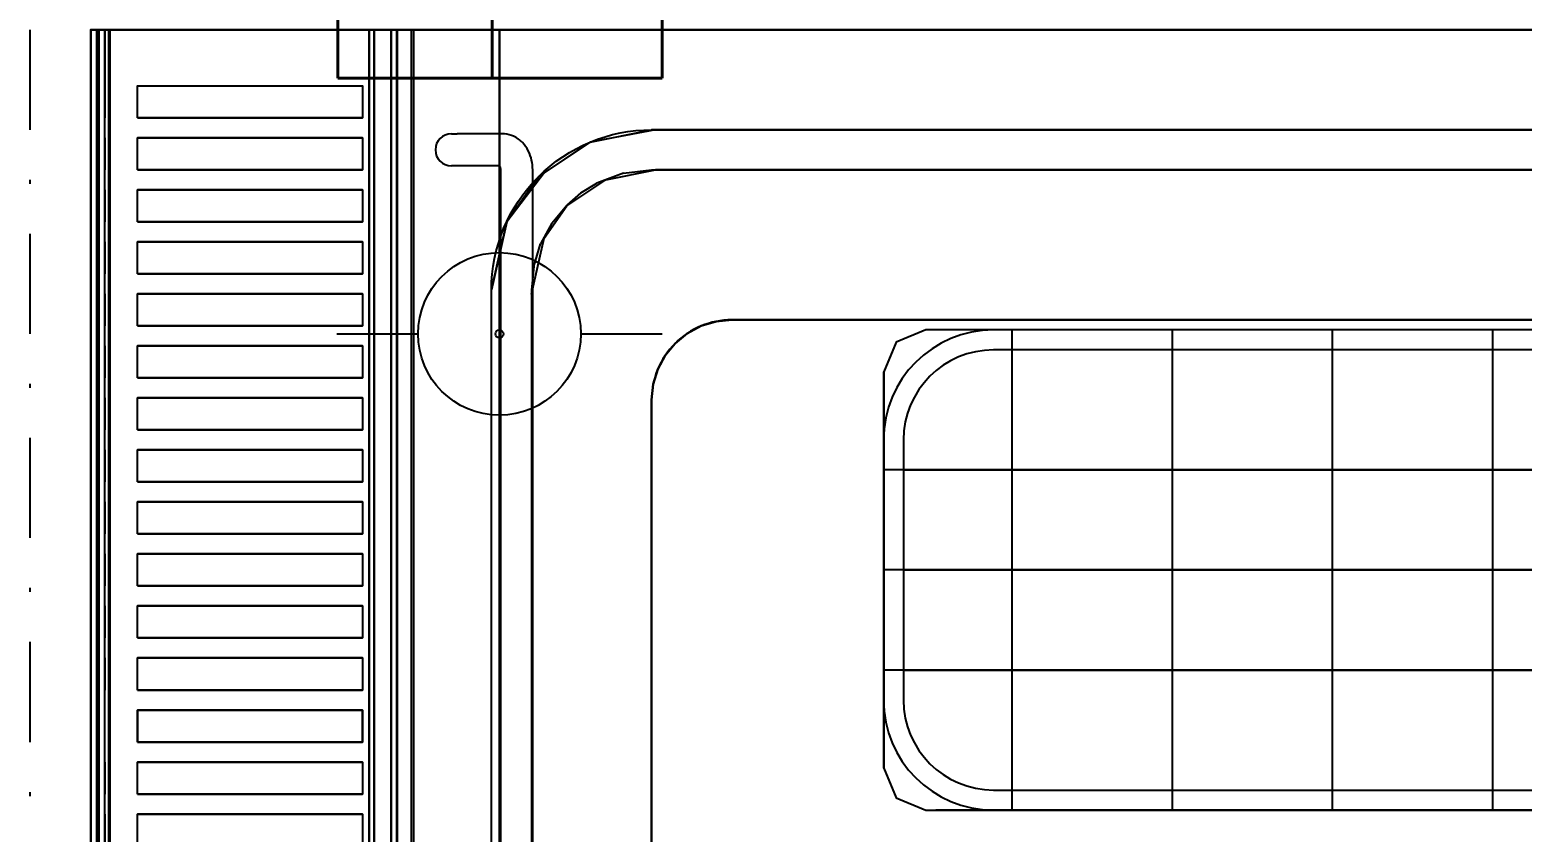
# Model space of a CAD drawing. Header units: millimetres. Extents: x 38967 to 51721, y 49836 to 53207.
# Drawn here: x 42049.88 to 42087.14, y 52566.79 to 52586.84 of the extents above; entities that cross this region are included whole.
import ezdxf

# ---------------------------------------------------------------- set-up
doc = ezdxf.new("R2010")
doc.units = ezdxf.units.MM
doc.header["$LTSCALE"] = 5
doc.linetypes.add('TRATTO-PUNTO', pattern=[1, 0.5, -0.25, 0, -0.25])
for name, color, linetype in [('200-EquipBorder-2d', 9, 'Continuous'), ('200-EquipInternal-2d', 252, 'Continuous'), ('200-EquipSteel-3d', 9, 'Continuous'), ('250-ele-2d', 20, 'Continuous')]:
    doc.layers.add(name, color=color, linetype=linetype)
doc.layers.add('200-InsPoint-3D', color=3, linetype='Continuous', plot=False)
doc.styles.add('SIMPLEX', font='simplex')

# ---------------------------------------------------------------- blocks, each defined once
blk = doc.blocks.new('ELECTROLUX-MC7-BODY400X250')
at = {"layer": '200-EquipBorder-2d'}
for p, q in [((0, 0), (400, 0)), ((400, 0), (400, -655))]:
    blk.add_line(p, q, dxfattribs=at)
at = {"layer": '200-EquipInternal-2d'}
blk.add_line((0, -80), (400, -80), dxfattribs=at)
at = {"layer": '200-EquipSteel-3d'}
for points, invisible_edges in [([(0, -0.34, 912.22), (0, 0, 910.5), (400, 0, 910.5), (400, -0.34, 912.22)], 8), ([(0, 0, 902.7), (0, -0.13, 901.81), (400, -0.13, 901.81), (400, 0, 902.7)], 2), ([(0, -0.13, 901.81), (0, -0.54, 901.01), (400, -0.54, 901.01), (400, -0.13, 901.81)], 10), ([(0, -1.32, 913.68), (0, -0.34, 912.22), (400, -0.34, 912.22), (400, -1.32, 913.68)], 10), ([(0, -0.54, 901.01), (0, -1.19, 900.39), (400, -1.19, 900.39), (400, -0.54, 901.01)], 10), ([(0, -1.19, 900.39), (0, -2, 900), (400, -2, 900), (400, -1.19, 900.39)], 8), ([(0, -2.78, 914.66), (0, -1.32, 913.68), (400, -1.32, 913.68), (400, -2.78, 914.66)], 10), ([(0, -4.5, 915), (0, -2.78, 914.66), (400, -2.78, 914.66), (400, -4.5, 915)], 2), ([(400, -655, 650), (400, -102, 724), (400, -2, 900), (400, -655, 900)], 3), ([(400, -2, 900), (400, -2, 724), (400, -102, 724)], 8), ([(0, -71.6, 914.58), (0, -69.5, 915), (400, -69.5, 915), (400, -71.6, 914.58)], 8), ([(0, -73.39, 913.39), (0, -71.6, 914.58), (400, -71.6, 914.58), (400, -73.39, 913.39)], 10), ([(0, -74.58, 911.6), (0, -73.39, 913.39), (400, -73.39, 913.39), (400, -74.58, 911.6)], 10), ([(0, -75, 909.5), (0, -74.58, 911.6), (400, -74.58, 911.6), (400, -75, 909.5)], 2), ([(0, -75.45, 903.59), (0, -75, 905.7), (400, -75, 905.7), (400, -75.45, 903.59)], 8), ([(0, -76.64, 901.78), (0, -75.45, 903.59), (400, -75.45, 903.59), (400, -76.64, 901.78)], 10), ([(0, -78.4, 900.53), (0, -76.64, 901.78), (400, -76.64, 901.78), (400, -78.4, 900.53)], 10), ([(0, -80.5, 900), (0, -78.4, 900.53), (400, -78.4, 900.53), (400, -80.5, 900)], 2), ([(400, -102, 724), (400, -655, 650), (400, -102, 650)], 1)]:
    blk.add_3dface(points, dxfattribs=dict(at, invisible_edges=invisible_edges))
for points in [[(0, 0, 910.5), (0, 0, 902.7), (400, 0, 902.7), (400, 0, 910.5)], [(0, -2, 724), (0, -2, 900), (400, -2, 900), (400, -2, 724)], [(0, -2, 724), (0, -102, 724), (400, -102, 724), (400, -2, 724)], [(0, -69.5, 915), (0, -4.5, 915), (400, -4.5, 915), (400, -69.5, 915)], [(0, -75, 905.7), (0, -75, 909.5), (400, -75, 909.5), (400, -75, 905.7)], [(0, -655, 650), (0, -102, 650), (400, -102, 650), (400, -655, 650)], [(0, -102, 650), (400, -102, 650), (400, -102, 724), (0, -102, 724)]]:
    blk.add_3dface(points, dxfattribs=at)
at = {"layer": '200-InsPoint-3D'}
blk.add_point((400, 0), dxfattribs=at)
blk = doc.blocks.new('ELECTROLUX-MC-CAMINO400')
at = {"layer": '200-EquipInternal-2d'}
for points in [[(0, -0.21), (400, -0.21), (400, -75.21), (0, -75.21)], [(196, -10.37), (204, -10.37), (204, -66.52), (196, -66.52)], [(209, -10.37), (217, -10.37), (217, -66.52), (209, -66.52)], [(222, -10.37), (230, -10.37), (230, -66.52), (222, -66.52)], [(235, -10.37), (243, -10.37), (243, -66.52), (235, -66.52)], [(248, -10.37), (256, -10.37), (256, -66.52), (248, -66.52)], [(261, -10.37), (269, -10.37), (269, -66.52), (261, -66.52)], [(274, -10.37), (282, -10.37), (282, -66.52), (274, -66.52)], [(287, -10.37), (295, -10.37), (295, -66.52), (287, -66.52)], [(300, -10.37), (308, -10.37), (308, -66.52), (300, -66.52)], [(313, -10.37), (321, -10.37), (321, -66.52), (313, -66.52)], [(326, -10.37), (334, -10.37), (334, -66.52), (326, -66.52)], [(339, -10.37), (347, -10.37), (347, -66.52), (339, -66.52)], [(352, -10.37), (360, -10.37), (360, -66.52), (352, -66.52)], [(365, -10.37), (373, -10.37), (373, -66.52), (365, -66.52)], [(378, -10.37), (386, -10.37), (386, -66.52), (378, -66.52)]]:
    blk.add_lwpolyline(points, close=True, dxfattribs=at)
at = {"layer": '200-EquipSteel-3d'}
for points in [[(0, -0.21, 917.01), (0, -0.21, 956), (400, -0.21, 956), (400, -0.21, 917.01)], [(0, -69.44, 915), (0, -3.39, 915), (400, -3.39, 915), (400, -69.44, 915)]]:
    blk.add_3dface(points, dxfattribs=at)
for points, invisible_edges in [([(0, -0.21, 956), (0, -0.36, 956.76), (400, -0.36, 956.76), (400, -0.21, 956)], 2), ([(0, -0.25, 916.62), (0, -0.21, 917.01), (400, -0.21, 917.01), (400, -0.25, 916.62)], 8), ([(0, -0.37, 916.23), (0, -0.25, 916.62), (400, -0.25, 916.62), (400, -0.37, 916.23)], 10), ([(0, -0.36, 956.76), (0, -0.78, 957.41), (400, -0.78, 957.41), (400, -0.36, 956.76)], 10), ([(0, -0.56, 915.88), (0, -0.37, 916.23), (400, -0.37, 916.23), (400, -0.56, 915.88)], 10), ([(0, -0.82, 915.58), (0, -0.56, 915.88), (400, -0.56, 915.88), (400, -0.82, 915.58)], 10), ([(0, -0.78, 957.41), (0, -1.43, 957.84), (400, -1.43, 957.84), (400, -0.78, 957.41)], 10), ([(0, -1.41, 915.27), (0, -0.82, 915.58), (400, -0.82, 915.58), (400, -1.41, 915.27)], 10), ([(0, -2.05, 915.07), (0, -1.41, 915.27), (400, -1.41, 915.27), (400, -2.05, 915.07)], 10), ([(0, -1.43, 957.84), (0, -2.19, 958), (400, -2.19, 958), (400, -1.43, 957.84)], 8), ([(0, -2.72, 914.98), (0, -2.05, 915.07), (400, -2.05, 915.07), (400, -2.72, 914.98)], 10), ([(0, -3.39, 915), (0, -2.72, 914.98), (400, -2.72, 914.98), (400, -3.39, 915)], 2), ([(196, -10.37, 957.76), (204, -10.37, 957.76), (204, -2.19, 958), (196, -2.19, 958)], 10), ([(204, -2.19, 958), (209, -2.19, 958), (209, -10.37, 957.76), (204, -10.37, 957.76)], 14), ([(209, -10.37, 957.76), (217, -10.37, 957.76), (217, -2.19, 958), (209, -2.19, 958)], 10), ([(217, -2.19, 958), (222, -2.19, 958), (222, -10.37, 957.76), (217, -10.37, 957.76)], 14), ([(230, -10.37, 957.76), (222, -10.37, 957.76), (222, -2.19, 958), (230, -2.19, 958)], 10), ([(230, -2.19, 958), (235, -2.19, 958), (235, -10.37, 957.76), (230, -10.37, 957.76)], 14), ([(235, -10.37, 957.76), (243, -10.37, 957.76), (243, -2.19, 958), (235, -2.19, 958)], 10), ([(243, -2.19, 958), (248, -2.19, 958), (248, -10.37, 957.76), (243, -10.37, 957.76)], 14), ([(248, -10.37, 957.76), (256, -10.37, 957.76), (256, -2.19, 958), (248, -2.19, 958)], 10), ([(256, -2.19, 958), (261, -2.19, 958), (261, -10.37, 957.76), (256, -10.37, 957.76)], 14), ([(261, -10.37, 957.76), (269, -10.37, 957.76), (269, -2.19, 958), (261, -2.19, 958)], 10), ([(269, -2.19, 958), (274, -2.19, 958), (274, -10.37, 957.76), (269, -10.37, 957.76)], 14), ([(274, -10.37, 957.76), (282, -10.37, 957.76), (282, -2.19, 958), (274, -2.19, 958)], 10), ([(282, -2.19, 958), (287, -2.19, 958), (287, -10.37, 957.76), (282, -10.37, 957.76)], 14), ([(287, -10.37, 957.76), (295, -10.37, 957.76), (295, -2.19, 958), (287, -2.19, 958)], 10), ([(295, -2.19, 958), (300, -2.19, 958), (300, -10.37, 957.76), (295, -10.37, 957.76)], 14), ([(300, -10.37, 957.76), (308, -10.37, 957.76), (308, -2.19, 958), (300, -2.19, 958)], 10), ([(308, -2.19, 958), (313, -2.19, 958), (313, -10.37, 957.76), (308, -10.37, 957.76)], 14), ([(313, -10.37, 957.76), (321, -10.37, 957.76), (321, -2.19, 958), (313, -2.19, 958)], 10), ([(321, -2.19, 958), (326, -2.19, 958), (326, -10.37, 957.76), (321, -10.37, 957.76)], 14), ([(326, -10.37, 957.76), (334, -10.37, 957.76), (334, -2.19, 958), (326, -2.19, 958)], 10), ([(334, -2.19, 958), (339, -2.19, 958), (339, -10.37, 957.76), (334, -10.37, 957.76)], 14), ([(339, -10.37, 957.76), (347, -10.37, 957.76), (347, -2.19, 958), (339, -2.19, 958)], 10), ([(347, -2.19, 958), (352, -2.19, 958), (352, -10.37, 957.76), (347, -10.37, 957.76)], 14), ([(352, -10.37, 957.76), (360, -10.37, 957.76), (360, -2.19, 958), (352, -2.19, 958)], 10), ([(360, -2.19, 958), (365, -2.19, 958), (365, -10.37, 957.76), (360, -10.37, 957.76)], 14), ([(365, -10.37, 957.76), (373, -10.37, 957.76), (373, -2.19, 958), (365, -2.19, 958)], 10), ([(373, -2.19, 958), (378, -2.19, 958), (378, -10.37, 957.76), (373, -10.37, 957.76)], 14), ([(378, -10.37, 957.76), (386, -10.37, 957.76), (386, -2.19, 958), (378, -2.19, 958)], 10), ([(400, -10.37, 957.76), (400, -2.19, 958), (386, -2.19, 958), (386, -10.37, 957.76)], 12), ([(204, -17.47, 956.91), (204, -10.37, 957.76), (209, -10.37, 957.76), (209, -17.47, 956.91)], 10), ([(217, -17.47, 956.91), (217, -10.37, 957.76), (222, -10.37, 957.76), (222, -17.47, 956.91)], 10), ([(230, -17.47, 956.91), (230, -10.37, 957.76), (235, -10.37, 957.76), (235, -17.47, 956.91)], 10), ([(243, -17.47, 956.91), (243, -10.37, 957.76), (248, -10.37, 957.76), (248, -17.47, 956.91)], 10), ([(256, -17.47, 956.91), (256, -10.37, 957.76), (261, -10.37, 957.76), (261, -17.47, 956.91)], 10), ([(269, -17.47, 956.91), (269, -10.37, 957.76), (274, -10.37, 957.76), (274, -17.47, 956.91)], 10), ([(282, -17.47, 956.91), (282, -10.37, 957.76), (287, -10.37, 957.76), (287, -17.47, 956.91)], 10), ([(295, -17.47, 956.91), (295, -10.37, 957.76), (300, -10.37, 957.76), (300, -17.47, 956.91)], 10), ([(308, -17.47, 956.91), (308, -10.37, 957.76), (313, -10.37, 957.76), (313, -17.47, 956.91)], 10), ([(321, -17.47, 956.91), (321, -10.37, 957.76), (326, -10.37, 957.76), (326, -17.47, 956.91)], 10), ([(334, -17.47, 956.91), (334, -10.37, 957.76), (339, -10.37, 957.76), (339, -17.47, 956.91)], 10), ([(347, -17.47, 956.91), (347, -10.37, 957.76), (352, -10.37, 957.76), (352, -17.47, 956.91)], 10), ([(360, -17.47, 956.91), (360, -10.37, 957.76), (365, -10.37, 957.76), (365, -17.47, 956.91)], 10), ([(373, -17.47, 956.91), (373, -10.37, 957.76), (378, -10.37, 957.76), (378, -17.47, 956.91)], 10), ([(400, -17.47, 956.91), (400, -10.37, 957.76), (386, -10.37, 957.76), (386, -17.47, 956.91)], 10), ([(204, -24.48, 955.45), (204, -17.47, 956.91), (209, -17.47, 956.91), (209, -24.48, 955.45)], 10), ([(217, -24.48, 955.45), (217, -17.47, 956.91), (222, -17.47, 956.91), (222, -24.48, 955.45)], 10), ([(230, -24.48, 955.45), (230, -17.47, 956.91), (235, -17.47, 956.91), (235, -24.48, 955.45)], 10), ([(243, -24.48, 955.45), (243, -17.47, 956.91), (248, -17.47, 956.91), (248, -24.48, 955.45)], 10), ([(256, -24.48, 955.45), (256, -17.47, 956.91), (261, -17.47, 956.91), (261, -24.48, 955.45)], 10), ([(269, -24.48, 955.45), (269, -17.47, 956.91), (274, -17.47, 956.91), (274, -24.48, 955.45)], 10), ([(282, -24.48, 955.45), (282, -17.47, 956.91), (287, -17.47, 956.91), (287, -24.48, 955.45)], 10), ([(295, -24.48, 955.45), (295, -17.47, 956.91), (300, -17.47, 956.91), (300, -24.48, 955.45)], 10), ([(308, -24.48, 955.45), (308, -17.47, 956.91), (313, -17.47, 956.91), (313, -24.48, 955.45)], 10), ([(321, -24.48, 955.45), (321, -17.47, 956.91), (326, -17.47, 956.91), (326, -24.48, 955.45)], 10), ([(334, -24.48, 955.45), (334, -17.47, 956.91), (339, -17.47, 956.91), (339, -24.48, 955.45)], 10), ([(347, -24.48, 955.45), (347, -17.47, 956.91), (352, -17.47, 956.91), (352, -24.48, 955.45)], 10), ([(360, -24.48, 955.45), (360, -17.47, 956.91), (365, -17.47, 956.91), (365, -24.48, 955.45)], 10), ([(373, -24.48, 955.45), (373, -17.47, 956.91), (378, -17.47, 956.91), (378, -24.48, 955.45)], 10), ([(400, -24.48, 955.45), (400, -17.47, 956.91), (386, -17.47, 956.91), (386, -24.48, 955.45)], 10), ([(204, -31.33, 953.39), (204, -24.48, 955.45), (209, -24.48, 955.45), (209, -31.33, 953.39)], 10), ([(217, -31.33, 953.39), (217, -24.48, 955.45), (222, -24.48, 955.45), (222, -31.33, 953.39)], 10), ([(230, -31.33, 953.39), (230, -24.48, 955.45), (235, -24.48, 955.45), (235, -31.33, 953.39)], 10), ([(243, -31.33, 953.39), (243, -24.48, 955.45), (248, -24.48, 955.45), (248, -31.33, 953.39)], 10), ([(256, -31.33, 953.39), (256, -24.48, 955.45), (261, -24.48, 955.45), (261, -31.33, 953.39)], 10), ([(269, -31.33, 953.39), (269, -24.48, 955.45), (274, -24.48, 955.45), (274, -31.33, 953.39)], 10), ([(282, -31.33, 953.39), (282, -24.48, 955.45), (287, -24.48, 955.45), (287, -31.33, 953.39)], 10), ([(295, -31.33, 953.39), (295, -24.48, 955.45), (300, -24.48, 955.45), (300, -31.33, 953.39)], 10), ([(308, -31.33, 953.39), (308, -24.48, 955.45), (313, -24.48, 955.45), (313, -31.33, 953.39)], 10), ([(321, -31.33, 953.39), (321, -24.48, 955.45), (326, -24.48, 955.45), (326, -31.33, 953.39)], 10), ([(334, -31.33, 953.39), (334, -24.48, 955.45), (339, -24.48, 955.45), (339, -31.33, 953.39)], 10), ([(347, -31.33, 953.39), (347, -24.48, 955.45), (352, -24.48, 955.45), (352, -31.33, 953.39)], 10), ([(360, -31.33, 953.39), (360, -24.48, 955.45), (365, -24.48, 955.45), (365, -31.33, 953.39)], 10), ([(373, -31.33, 953.39), (373, -24.48, 955.45), (378, -24.48, 955.45), (378, -31.33, 953.39)], 10), ([(400, -31.33, 953.39), (400, -24.48, 955.45), (386, -24.48, 955.45), (386, -31.33, 953.39)], 10), ([(204, -37.98, 950.75), (204, -31.33, 953.39), (209, -31.33, 953.39), (209, -37.98, 950.75)], 10), ([(217, -37.98, 950.75), (217, -31.33, 953.39), (222, -31.33, 953.39), (222, -37.98, 950.75)], 10), ([(230, -37.98, 950.75), (230, -31.33, 953.39), (235, -31.33, 953.39), (235, -37.98, 950.75)], 10), ([(243, -37.98, 950.75), (243, -31.33, 953.39), (248, -31.33, 953.39), (248, -37.98, 950.75)], 10), ([(256, -37.98, 950.75), (256, -31.33, 953.39), (261, -31.33, 953.39), (261, -37.98, 950.75)], 10), ([(269, -37.98, 950.75), (269, -31.33, 953.39), (274, -31.33, 953.39), (274, -37.98, 950.75)], 10), ([(282, -37.98, 950.75), (282, -31.33, 953.39), (287, -31.33, 953.39), (287, -37.98, 950.75)], 10), ([(295, -37.98, 950.75), (295, -31.33, 953.39), (300, -31.33, 953.39), (300, -37.98, 950.75)], 10), ([(308, -37.98, 950.75), (308, -31.33, 953.39), (313, -31.33, 953.39), (313, -37.98, 950.75)], 10), ([(321, -37.98, 950.75), (321, -31.33, 953.39), (326, -31.33, 953.39), (326, -37.98, 950.75)], 10), ([(334, -37.98, 950.75), (334, -31.33, 953.39), (339, -31.33, 953.39), (339, -37.98, 950.75)], 10), ([(347, -37.98, 950.75), (347, -31.33, 953.39), (352, -31.33, 953.39), (352, -37.98, 950.75)], 10), ([(360, -37.98, 950.75), (360, -31.33, 953.39), (365, -31.33, 953.39), (365, -37.98, 950.75)], 10), ([(373, -37.98, 950.75), (373, -31.33, 953.39), (378, -31.33, 953.39), (378, -37.98, 950.75)], 10), ([(400, -37.98, 950.75), (400, -31.33, 953.39), (386, -31.33, 953.39), (386, -37.98, 950.75)], 10), ([(204, -44.37, 947.54), (204, -37.98, 950.75), (209, -37.98, 950.75), (209, -44.37, 947.54)], 10), ([(217, -44.37, 947.54), (217, -37.98, 950.75), (222, -37.98, 950.75), (222, -44.37, 947.54)], 10), ([(230, -44.37, 947.54), (230, -37.98, 950.75), (235, -37.98, 950.75), (235, -44.37, 947.54)], 10), ([(243, -44.37, 947.54), (243, -37.98, 950.75), (248, -37.98, 950.75), (248, -44.37, 947.54)], 10), ([(256, -44.37, 947.54), (256, -37.98, 950.75), (261, -37.98, 950.75), (261, -44.37, 947.54)], 10), ([(269, -44.37, 947.54), (269, -37.98, 950.75), (274, -37.98, 950.75), (274, -44.37, 947.54)], 10), ([(282, -44.37, 947.54), (282, -37.98, 950.75), (287, -37.98, 950.75), (287, -44.37, 947.54)], 10), ([(295, -44.37, 947.54), (295, -37.98, 950.75), (300, -37.98, 950.75), (300, -44.37, 947.54)], 10), ([(308, -44.37, 947.54), (308, -37.98, 950.75), (313, -37.98, 950.75), (313, -44.37, 947.54)], 10), ([(321, -44.37, 947.54), (321, -37.98, 950.75), (326, -37.98, 950.75), (326, -44.37, 947.54)], 10), ([(334, -44.37, 947.54), (334, -37.98, 950.75), (339, -37.98, 950.75), (339, -44.37, 947.54)], 10), ([(347, -44.37, 947.54), (347, -37.98, 950.75), (352, -37.98, 950.75), (352, -44.37, 947.54)], 10), ([(360, -44.37, 947.54), (360, -37.98, 950.75), (365, -37.98, 950.75), (365, -44.37, 947.54)], 10), ([(373, -44.37, 947.54), (373, -37.98, 950.75), (378, -37.98, 950.75), (378, -44.37, 947.54)], 10), ([(400, -44.37, 947.54), (400, -37.98, 950.75), (386, -37.98, 950.75), (386, -44.37, 947.54)], 10), ([(204, -50.47, 943.8), (204, -44.37, 947.54), (209, -44.37, 947.54), (209, -50.47, 943.8)], 10), ([(217, -50.47, 943.8), (217, -44.37, 947.54), (222, -44.37, 947.54), (222, -50.47, 943.8)], 10), ([(230, -50.47, 943.8), (230, -44.37, 947.54), (235, -44.37, 947.54), (235, -50.47, 943.8)], 10), ([(243, -50.47, 943.8), (243, -44.37, 947.54), (248, -44.37, 947.54), (248, -50.47, 943.8)], 10), ([(256, -50.47, 943.8), (256, -44.37, 947.54), (261, -44.37, 947.54), (261, -50.47, 943.8)], 10), ([(269, -50.47, 943.8), (269, -44.37, 947.54), (274, -44.37, 947.54), (274, -50.47, 943.8)], 10), ([(282, -50.47, 943.8), (282, -44.37, 947.54), (287, -44.37, 947.54), (287, -50.47, 943.8)], 10), ([(295, -50.47, 943.8), (295, -44.37, 947.54), (300, -44.37, 947.54), (300, -50.47, 943.8)], 10), ([(308, -50.47, 943.8), (308, -44.37, 947.54), (313, -44.37, 947.54), (313, -50.47, 943.8)], 10), ([(321, -50.47, 943.8), (321, -44.37, 947.54), (326, -44.37, 947.54), (326, -50.47, 943.8)], 10), ([(334, -50.47, 943.8), (334, -44.37, 947.54), (339, -44.37, 947.54), (339, -50.47, 943.8)], 10), ([(347, -50.47, 943.8), (347, -44.37, 947.54), (352, -44.37, 947.54), (352, -50.47, 943.8)], 10), ([(360, -50.47, 943.8), (360, -44.37, 947.54), (365, -44.37, 947.54), (365, -50.47, 943.8)], 10), ([(373, -50.47, 943.8), (373, -44.37, 947.54), (378, -44.37, 947.54), (378, -50.47, 943.8)], 10), ([(400, -50.47, 943.8), (400, -44.37, 947.54), (386, -44.37, 947.54), (386, -50.47, 943.8)], 10), ([(204, -56.22, 939.54), (204, -50.47, 943.8), (209, -50.47, 943.8), (209, -56.22, 939.54)], 10), ([(217, -56.22, 939.54), (217, -50.47, 943.8), (222, -50.47, 943.8), (222, -56.22, 939.54)], 10), ([(230, -56.22, 939.54), (230, -50.47, 943.8), (235, -50.47, 943.8), (235, -56.22, 939.54)], 10), ([(243, -56.22, 939.54), (243, -50.47, 943.8), (248, -50.47, 943.8), (248, -56.22, 939.54)], 10), ([(256, -56.22, 939.54), (256, -50.47, 943.8), (261, -50.47, 943.8), (261, -56.22, 939.54)], 10), ([(269, -56.22, 939.54), (269, -50.47, 943.8), (274, -50.47, 943.8), (274, -56.22, 939.54)], 10), ([(282, -56.22, 939.54), (282, -50.47, 943.8), (287, -50.47, 943.8), (287, -56.22, 939.54)], 10), ([(295, -56.22, 939.54), (295, -50.47, 943.8), (300, -50.47, 943.8), (300, -56.22, 939.54)], 10), ([(308, -56.22, 939.54), (308, -50.47, 943.8), (313, -50.47, 943.8), (313, -56.22, 939.54)], 10), ([(321, -56.22, 939.54), (321, -50.47, 943.8), (326, -50.47, 943.8), (326, -56.22, 939.54)], 10), ([(334, -56.22, 939.54), (334, -50.47, 943.8), (339, -50.47, 943.8), (339, -56.22, 939.54)], 10), ([(347, -56.22, 939.54), (347, -50.47, 943.8), (352, -50.47, 943.8), (352, -56.22, 939.54)], 10), ([(360, -56.22, 939.54), (360, -50.47, 943.8), (365, -50.47, 943.8), (365, -56.22, 939.54)], 10), ([(373, -56.22, 939.54), (373, -50.47, 943.8), (378, -50.47, 943.8), (378, -56.22, 939.54)], 10), ([(400, -56.22, 939.54), (400, -50.47, 943.8), (386, -50.47, 943.8), (386, -56.22, 939.54)], 10), ([(204, -61.59, 934.81), (204, -56.22, 939.54), (209, -56.22, 939.54), (209, -61.59, 934.81)], 10), ([(217, -61.59, 934.81), (217, -56.22, 939.54), (222, -56.22, 939.54), (222, -61.59, 934.81)], 10), ([(230, -61.59, 934.81), (230, -56.22, 939.54), (235, -56.22, 939.54), (235, -61.59, 934.81)], 10), ([(243, -61.59, 934.81), (243, -56.22, 939.54), (248, -56.22, 939.54), (248, -61.59, 934.81)], 10), ([(256, -61.59, 934.81), (256, -56.22, 939.54), (261, -56.22, 939.54), (261, -61.59, 934.81)], 10), ([(269, -61.59, 934.81), (269, -56.22, 939.54), (274, -56.22, 939.54), (274, -61.59, 934.81)], 10), ([(282, -61.59, 934.81), (282, -56.22, 939.54), (287, -56.22, 939.54), (287, -61.59, 934.81)], 10), ([(295, -61.59, 934.81), (295, -56.22, 939.54), (300, -56.22, 939.54), (300, -61.59, 934.81)], 10), ([(308, -61.59, 934.81), (308, -56.22, 939.54), (313, -56.22, 939.54), (313, -61.59, 934.81)], 10), ([(321, -61.59, 934.81), (321, -56.22, 939.54), (326, -56.22, 939.54), (326, -61.59, 934.81)], 10), ([(334, -61.59, 934.81), (334, -56.22, 939.54), (339, -56.22, 939.54), (339, -61.59, 934.81)], 10), ([(347, -61.59, 934.81), (347, -56.22, 939.54), (352, -56.22, 939.54), (352, -61.59, 934.81)], 10), ([(360, -61.59, 934.81), (360, -56.22, 939.54), (365, -56.22, 939.54), (365, -61.59, 934.81)], 10), ([(373, -61.59, 934.81), (373, -56.22, 939.54), (378, -56.22, 939.54), (378, -61.59, 934.81)], 10), ([(400, -61.59, 934.81), (400, -56.22, 939.54), (386, -56.22, 939.54), (386, -61.59, 934.81)], 10), ([(204, -66.52, 929.63), (204, -61.59, 934.81), (209, -61.59, 934.81), (209, -66.52, 929.63)], 10), ([(217, -66.52, 929.63), (217, -61.59, 934.81), (222, -61.59, 934.81), (222, -66.52, 929.63)], 10), ([(230, -66.52, 929.63), (230, -61.59, 934.81), (235, -61.59, 934.81), (235, -66.52, 929.63)], 10), ([(243, -66.52, 929.63), (243, -61.59, 934.81), (248, -61.59, 934.81), (248, -66.52, 929.63)], 10), ([(256, -66.52, 929.63), (256, -61.59, 934.81), (261, -61.59, 934.81), (261, -66.52, 929.63)], 10), ([(269, -66.52, 929.63), (269, -61.59, 934.81), (274, -61.59, 934.81), (274, -66.52, 929.63)], 10), ([(282, -66.52, 929.63), (282, -61.59, 934.81), (287, -61.59, 934.81), (287, -66.52, 929.63)], 10), ([(295, -66.52, 929.63), (295, -61.59, 934.81), (300, -61.59, 934.81), (300, -66.52, 929.63)], 10), ([(308, -66.52, 929.63), (308, -61.59, 934.81), (313, -61.59, 934.81), (313, -66.52, 929.63)], 10), ([(321, -66.52, 929.63), (321, -61.59, 934.81), (326, -61.59, 934.81), (326, -66.52, 929.63)], 10), ([(334, -66.52, 929.63), (334, -61.59, 934.81), (339, -61.59, 934.81), (339, -66.52, 929.63)], 10), ([(347, -66.52, 929.63), (347, -61.59, 934.81), (352, -61.59, 934.81), (352, -66.52, 929.63)], 10), ([(360, -66.52, 929.63), (360, -61.59, 934.81), (365, -61.59, 934.81), (365, -66.52, 929.63)], 10), ([(373, -66.52, 929.63), (373, -61.59, 934.81), (378, -61.59, 934.81), (378, -66.52, 929.63)], 10), ([(400, -66.52, 929.63), (400, -61.59, 934.81), (386, -61.59, 934.81), (386, -66.52, 929.63)], 10), ([(196, -71, 924.05), (204, -71, 924.05), (204, -66.52, 929.63), (196, -66.52, 929.63)], 11), ([(204, -71, 924.05), (209, -71, 924.05), (209, -66.52, 929.63), (204, -66.52, 929.63)], 15), ([(209, -71, 924.05), (217, -71, 924.05), (217, -66.52, 929.63), (209, -66.52, 929.63)], 11), ([(217, -71, 924.05), (222, -71, 924.05), (222, -66.52, 929.63), (217, -66.52, 929.63)], 15), ([(230, -71, 924.05), (222, -71, 924.05), (222, -66.52, 929.63), (230, -66.52, 929.63)], 11), ([(230, -71, 924.05), (235, -71, 924.05), (235, -66.52, 929.63), (230, -66.52, 929.63)], 15), ([(235, -71, 924.05), (243, -71, 924.05), (243, -66.52, 929.63), (235, -66.52, 929.63)], 11), ([(243, -71, 924.05), (248, -71, 924.05), (248, -66.52, 929.63), (243, -66.52, 929.63)], 15), ([(248, -71, 924.05), (256, -71, 924.05), (256, -66.52, 929.63), (248, -66.52, 929.63)], 11), ([(256, -71, 924.05), (261, -71, 924.05), (261, -66.52, 929.63), (256, -66.52, 929.63)], 15), ([(261, -71, 924.05), (269, -71, 924.05), (269, -66.52, 929.63), (261, -66.52, 929.63)], 11), ([(269, -71, 924.05), (274, -71, 924.05), (274, -66.52, 929.63), (269, -66.52, 929.63)], 15), ([(274, -71, 924.05), (282, -71, 924.05), (282, -66.52, 929.63), (274, -66.52, 929.63)], 11), ([(282, -71, 924.05), (287, -71, 924.05), (287, -66.52, 929.63), (282, -66.52, 929.63)], 15), ([(287, -71, 924.05), (295, -71, 924.05), (295, -66.52, 929.63), (287, -66.52, 929.63)], 11), ([(295, -71, 924.05), (300, -71, 924.05), (300, -66.52, 929.63), (295, -66.52, 929.63)], 15), ([(300, -71, 924.05), (308, -71, 924.05), (308, -66.52, 929.63), (300, -66.52, 929.63)], 11), ([(308, -71, 924.05), (313, -71, 924.05), (313, -66.52, 929.63), (308, -66.52, 929.63)], 15), ([(313, -71, 924.05), (321, -71, 924.05), (321, -66.52, 929.63), (313, -66.52, 929.63)], 11), ([(321, -71, 924.05), (326, -71, 924.05), (326, -66.52, 929.63), (321, -66.52, 929.63)], 15), ([(326, -71, 924.05), (334, -71, 924.05), (334, -66.52, 929.63), (326, -66.52, 929.63)], 11), ([(334, -71, 924.05), (339, -71, 924.05), (339, -66.52, 929.63), (334, -66.52, 929.63)], 15), ([(339, -71, 924.05), (347, -71, 924.05), (347, -66.52, 929.63), (339, -66.52, 929.63)], 11), ([(347, -71, 924.05), (352, -71, 924.05), (352, -66.52, 929.63), (347, -66.52, 929.63)], 15), ([(352, -71, 924.05), (360, -71, 924.05), (360, -66.52, 929.63), (352, -66.52, 929.63)], 11), ([(360, -71, 924.05), (365, -71, 924.05), (365, -66.52, 929.63), (360, -66.52, 929.63)], 15), ([(365, -71, 924.05), (373, -71, 924.05), (373, -66.52, 929.63), (365, -66.52, 929.63)], 11), ([(373, -71, 924.05), (378, -71, 924.05), (378, -66.52, 929.63), (373, -66.52, 929.63)], 15), ([(378, -71, 924.05), (386, -71, 924.05), (386, -66.52, 929.63), (378, -66.52, 929.63)], 11), ([(400, -71, 924.05), (400, -66.52, 929.63), (386, -66.52, 929.63), (386, -71, 924.05)], 14), ([(0, -70.76, 915.05), (0, -69.44, 915), (400, -69.44, 915), (400, -70.76, 915.05)], 8), ([(0, -72.06, 915.25), (0, -70.76, 915.05), (400, -70.76, 915.05), (400, -72.06, 915.25)], 10), ([(0, -74.97, 918.1), (0, -71, 924.05), (400, -71, 924.05), (400, -74.97, 918.1)], 2), ([(0, -73.33, 915.6), (0, -72.06, 915.25), (400, -72.06, 915.25), (400, -73.33, 915.6)], 10), ([(0, -74.56, 916.08), (0, -73.33, 915.6), (400, -73.33, 915.6), (400, -74.56, 916.08)], 10), ([(0, -74.96, 916.48), (0, -74.56, 916.08), (400, -74.56, 916.08), (400, -74.96, 916.48)], 10), ([(0, -75.18, 917), (0, -74.96, 916.48), (400, -74.96, 916.48), (400, -75.18, 917)], 10), ([(0, -74.97, 918.1), (0, -75.18, 917.57), (400, -75.18, 917.57), (400, -74.97, 918.1)], 2), ([(0, -75.18, 917.57), (0, -75.18, 917), (400, -75.18, 917), (400, -75.18, 917.57)], 10)]:
    blk.add_3dface(points, dxfattribs=dict(at, invisible_edges=invisible_edges))
blk = doc.blocks.new('ELECTROLUX-MC7-FRYTOP2-400')
at = {"layer": '200-EquipInternal-2d'}
for p, q in [((366, -91.46), (366, -90)), ((366, -102.13), (366, -91.46)), ((374, -90), (374, -91.46)), ((374, -102.78), (374, -91.46)), ((35, -102.31), (365, -102.31)), ((35, -110.31), (365, -110.31)), ((240, -202.89), (240, -458.95)), ((265, -202.89), (265, -458.95)), ((290, -202.89), (290, -458.66)), ((320, -229.96), (210, -229.96)), ((320, -269.96), (210, -269.96)), ((320, -309.96), (210, -309.96)), ((320, -349.96), (210, -349.96))]:
    blk.add_line(p, q, dxfattribs=at)
at = {"layer": '200-EquipInternal-2d', "linetype": 'Continuous'}
for p, q in [((297.5, -197.89), (232.5, -197.89)), ((297.5, -202.89), (232.5, -202.89)), ((205, -225.39), (205, -436.45)), ((210, -225.39), (210, -436.45)), ((320, -436.45), (320, -225.39)), ((325, -436.45), (325, -225.39))]:
    blk.add_line(p, q, dxfattribs=at)
at = {"layer": '200-EquipInternal-2d'}
for points in [[(375, -140), (375, -565, -0.414214), (335, -605), (65, -605, -0.414214), (25, -565), (25, -140, -0.414214), (65, -100), (335, -100, -0.414214)], [(92.5, -520), (307.5, -520, 0.414214), (327.5, -500), (327.5, -160, 0.414214), (307.5, -140), (92.5, -140, 0.414214), (72.5, -160), (72.5, -500, 0.414214)]]:
    blk.add_lwpolyline(points, format="xyb", close=True, dxfattribs=at)
blk.add_arc((370, -90), 4, 0, 180, dxfattribs=at)
at = {"layer": '200-EquipInternal-2d', "linetype": 'Continuous'}
for centre, radius, start, end in [((232.5, -225.39), 27.5, 90, 180), ((297.5, -225.39), 27.5, 0, 90), ((232.5, -225.39), 22.5, 90, 180), ((297.5, -225.39), 22.5, 0, 90)]:
    blk.add_arc(centre, radius, start, end, dxfattribs=at)
at = {"layer": '200-EquipInternal-2d'}
for start_param, end_param in [(0, 0.00009), (3.141503, 3.141548)]:
    blk.add_ellipse((370, -91.46), major_axis=(-4, 0), ratio=0.707107, start_param=start_param, end_param=end_param, dxfattribs=at)
for points, knots in [([(365, -102.31), (365.13, -102.31), (365.26, -102.31), (365.51, -102.27), (365.63, -102.25), (365.83, -102.2), (365.92, -102.16), (366, -102.13)], [4.712389, 4.712389, 4.712389, 4.712389, 4.8926684, 4.8926684, 5.0712084, 5.0712084, 5.2449441, 5.2449441, 5.2449441, 5.2449441]), ([(365, -110.31), (365.82, -110.31), (366.64, -110.22), (368.24, -109.86), (369.02, -109.58), (370.51, -108.82), (371.21, -108.33), (372.46, -107.12), (373, -106.38), (373.72, -104.83), (373.93, -104.04), (373.99, -103.08), (374, -102.93), (374, -102.78)], [4.712389, 4.712389, 4.712389, 4.712389, 5.026548, 5.026548, 5.340708, 5.340708, 5.654867, 5.654867, 5.969026, 5.969026, 6.233988, 6.233988, 6.283185, 6.283185, 6.283185, 6.283185])]:
    blk.add_open_spline(points, degree=3, knots=knots, dxfattribs=at)
at = {"layer": '200-EquipSteel-3d'}
for p, q in [((215.5, -197.95, 870), (314.5, -197.95, 870)), ((215.5, -197.95, 830), (313.5, -197.95, 830)), ((215.5, -197.95, 790), (313.5, -197.95, 790)), ((215.5, -197.95, 750), (313.5, -197.95, 750)), ((215.5, -197.95, 895), (215.5, -197.95, 745)), ((215.5, -197.95, 895), (215.5, -197.95, 745)), ((225.55, -197.95, 895), (225.55, -197.95, 745)), ((240, -463.95, 745), (240, -197.95, 745)), ((245.72, -197.95, 895), (245.72, -197.95, 745)), ((249.3, -197.95, 895), (249.3, -197.95, 745)), ((265, -463.95, 745), (265, -197.95, 745)), ((270.55, -197.95, 895), (270.55, -197.95, 745)), ((290, -463.95, 745), (290, -197.95, 745)), ((313.5, -197.95, 895), (313.5, -197.95, 745)), ((313.5, -197.95, 895), (313.5, -197.95, 745)), ((205, -450.95, 870), (205, -210.95, 870)), ((205, -450.95, 750), (205, -210.95, 750)), ((205, -450.95, 790), (205, -210.95, 790)), ((205, -450.95, 830), (205, -210.95, 830)), ((205, -210.95, 895), (205, -210.95, 745)), ((325, -450.95, 870), (325, -210.95, 870)), ((325, -450.95, 750), (325, -210.95, 750)), ((325, -450.95, 790), (325, -210.95, 790)), ((325, -450.95, 830), (325, -210.95, 830)), ((325, -210.95, 895), (325, -210.95, 745)), ((325, -210.95, 895), (325, -210.95, 745)), ((325, -229.96, 745), (205, -229.96, 745)), ((205, -250.95, 895), (205, -250.95, 745)), ((325, -250.95, 895), (325, -250.95, 745)), ((325, -269.96, 745), (205, -269.96, 745)), ((205, -290.95, 895), (205, -290.95, 745)), ((325, -290.95, 895), (325, -290.95, 745)), ((325, -309.96, 745), (205, -309.96, 745)), ((205, -330.95, 895), (205, -330.95, 745)), ((325, -330.95, 895), (325, -330.95, 745)), ((325, -349.96, 745), (205, -349.96, 745))]:
    blk.add_line(p, q, dxfattribs=at)
for elevation in [745, 895]:
    blk.add_lwpolyline([(325, -208.45), (321.92, -201.03), (314.5, -197.95), (215.5, -197.95), (208.08, -201.03), (205, -208.45), (205, -453.45), (208.08, -460.88), (215.5, -463.95), (314.5, -463.95), (321.92, -460.88), (325, -453.45)], close=True, dxfattribs=dict(at, elevation=elevation))
for points, invisible_edges in [([(65, -100, 900), (335, -100, 900), (400, -80.5, 900), (0, -80.5, 900)], 11), ([(335, -100, 900), (352.05, -103.82, 900), (357.67, -107.77, 900), (400, -80.5, 900)], 12), ([(357.67, -107.77, 900), (363.28, -111.72, 900), (371.96, -124.69, 900), (400, -80.5, 900)], 12), ([(371.96, -124.69, 900), (375, -140, 900), (400, -80.5, 900)], 14), ([(375, -140, 900), (400, -80.5, 900), (400, -655, 900), (375, -565, 900)], 5), ([(335, -100, 900), (333.89, -110, 890), (66.11, -110, 890), (65, -100, 900)], 5), ([(333.89, -110, 890), (347.92, -113.14, 890), (352.05, -103.82, 900), (335, -100, 900)], 10), ([(347.92, -113.14, 890), (356.01, -118.82, 890), (364.32, -113.27, 900), (352.05, -103.82, 900)], 10), ([(65, -110, 890), (92.5, -140, 890), (307.5, -140, 890), (335, -110, 890)], 5), ([(311.4, -140.38, 890), (340.85, -110.58, 890), (335, -110, 890), (307.5, -140, 890)], 5), ([(311.4, -140.38, 890), (340.85, -110.58, 890), (335, -110, 890), (307.5, -140, 890)], 5), ([(346.48, -112.28, 890), (315.15, -141.52, 890), (311.4, -140.38, 890), (340.85, -110.58, 890)], 5), ([(346.48, -112.28, 890), (315.15, -141.52, 890), (311.4, -140.38, 890), (340.85, -110.58, 890)], 5), ([(318.61, -143.37, 890), (351.67, -115.06, 890), (346.48, -112.28, 890), (315.15, -141.52, 890)], 5), ([(356.21, -118.79, 890), (321.64, -145.86, 890), (318.61, -143.37, 890), (351.67, -115.06, 890)], 5), ([(356.01, -118.82, 890), (362.54, -128.59, 890), (371.96, -124.69, 900), (364.32, -113.27, 900)], 10), ([(324.13, -148.89, 890), (359.26, -122.35, 890), (356.21, -118.79, 890), (321.64, -145.86, 890)], 5), ([(361.71, -126.34, 890), (325.98, -152.35, 890), (324.13, -148.89, 890), (359.26, -122.35, 890)], 5), ([(327.12, -156.1, 890), (364.17, -132.97, 890), (361.71, -126.34, 890), (325.98, -152.35, 890)], 5), ([(362.54, -128.59, 890), (365, -140.98, 890), (375, -140.98, 900), (371.96, -124.69, 900)], 10), ([(365, -140, 890), (327.5, -160, 890), (327.12, -156.1, 890), (364.17, -132.97, 890)], 5), ([(84.85, -141.52, 730), (315.15, -141.52, 730), (318.61, -143.37, 730), (81.39, -143.37, 730)], 5), ([(311.4, -140.38, 730), (88.6, -140.38, 730), (84.85, -141.52, 730), (315.15, -141.52, 730)], 5), ([(92.5, -140, 730), (307.5, -140, 730), (311.4, -140.38, 730), (88.6, -140.38, 730)], 4), ([(311.4, -140.38, 890), (311.4, -140.38, 730), (307.5, -140, 730), (307.5, -140, 890)], 1), ([(315.15, -141.52, 730), (315.15, -141.52, 890), (311.4, -140.38, 890), (311.4, -140.38, 730)], 5), ([(318.61, -143.37, 890), (318.61, -143.37, 730), (315.15, -141.52, 730), (315.15, -141.52, 890)], 5), ([(327.5, -160, 890), (365, -140, 890), (365, -565, 890), (327.5, -500, 890)], 5), ([(365, -140.98, 890), (375, -140.98, 900), (375, -564.02, 900), (365, -564.02, 890)], 5), ([(318.61, -143.37, 730), (81.39, -143.37, 730), (78.36, -145.86, 730), (321.64, -145.86, 730)], 5), ([(321.64, -145.86, 730), (321.64, -145.86, 890), (318.61, -143.37, 890), (318.61, -143.37, 730)], 5), ([(324.13, -148.89, 730), (75.87, -148.89, 730), (74.02, -152.35, 730), (325.98, -152.35, 730)], 5), ([(78.36, -145.86, 730), (321.64, -145.86, 730), (324.13, -148.89, 730), (75.87, -148.89, 730)], 5), ([(324.13, -148.89, 890), (324.13, -148.89, 730), (321.64, -145.86, 730), (321.64, -145.86, 890)], 5), ([(325.98, -152.35, 730), (325.98, -152.35, 890), (324.13, -148.89, 890), (324.13, -148.89, 730)], 5), ([(74.02, -152.35, 730), (325.98, -152.35, 730), (327.12, -156.1, 730), (72.88, -156.1, 730)], 5), ([(327.12, -156.1, 890), (327.12, -156.1, 730), (325.98, -152.35, 730), (325.98, -152.35, 890)], 5), ([(327.12, -156.1, 730), (72.88, -156.1, 730), (72.5, -160, 730), (327.5, -160, 730)], 5), ([(327.5, -160, 730), (327.5, -160, 890), (327.12, -156.1, 890), (327.12, -156.1, 730)], 4), ([(72.5, -500, 730), (327.5, -500, 730), (327.5, -160, 730), (72.5, -160, 730)], 5), ([(327.5, -160, 890), (327.5, -160, 730), (327.5, -500, 730), (327.5, -500, 890)], 1)]:
    blk.add_3dface(points, dxfattribs=dict(at, invisible_edges=invisible_edges))
blk.add_3dface([(92.5, -140, 890), (92.5, -140, 730), (307.5, -140, 730), (307.5, -140, 890)], dxfattribs=at)
blk = doc.blocks.new('E7FRED2A00')
for name, p in [('ELECTROLUX-MC7-BODY400X250', (0, 0)), ('ELECTROLUX-MC-CAMINO400', (0, -1.29)), ('ELECTROLUX-MC7-FRYTOP2-400', (0, 0))]:
    blk.add_blockref(name, p)
blk = doc.blocks.new('ECON')
at = {"layer": '250-ele-2d'}
for p, q in [((0, 40.64), (0, 20.32)), ((-40.64, 0), (-20.32, 0)), ((20.32, 0), (40.64, 0)), ((0, -20.32), (0, -40.64))]:
    blk.add_line(p, q, dxfattribs=at)
for radius in [20.32, 1]:
    blk.add_circle((0, 0), radius, dxfattribs=at)
blk.add_point((0, 0), dxfattribs=at)
at = {"layer": '250-ele-2d', "style": 'SIMPLEX', "flags": 8}
blk.add_attdef('E', (50.05, -40.64), '', height=81, dxfattribs=at)

msp = doc.modelspace()

# ---------------------------------------------------------------- linework, layer by layer
at = {"layer": '200-EquipBorder-2d', "linetype": 'TRATTO-PUNTO'}
msp.add_lwpolyline([(42155.091, 52780.644), (42049.876, 52780.644), (42049.876, 52419.555), (42155.091, 52419.555)], close=True, dxfattribs=at)

# ---------------------------------------------------------------- block references
at = {"xscale": 0.1000000000003638, "yscale": 0.09999999999854481, "zscale": 0.1000000000003638, "rotation": 90}
msp.add_blockref('ECON', (42061.602, 52579.244), dxfattribs=at).add_auto_attribs({'E': 'E'})
msp.add_blockref('E7FRED2A00', (42051.402, 52546.844), dxfattribs=at)

doc.saveas('drawing.dxf')
